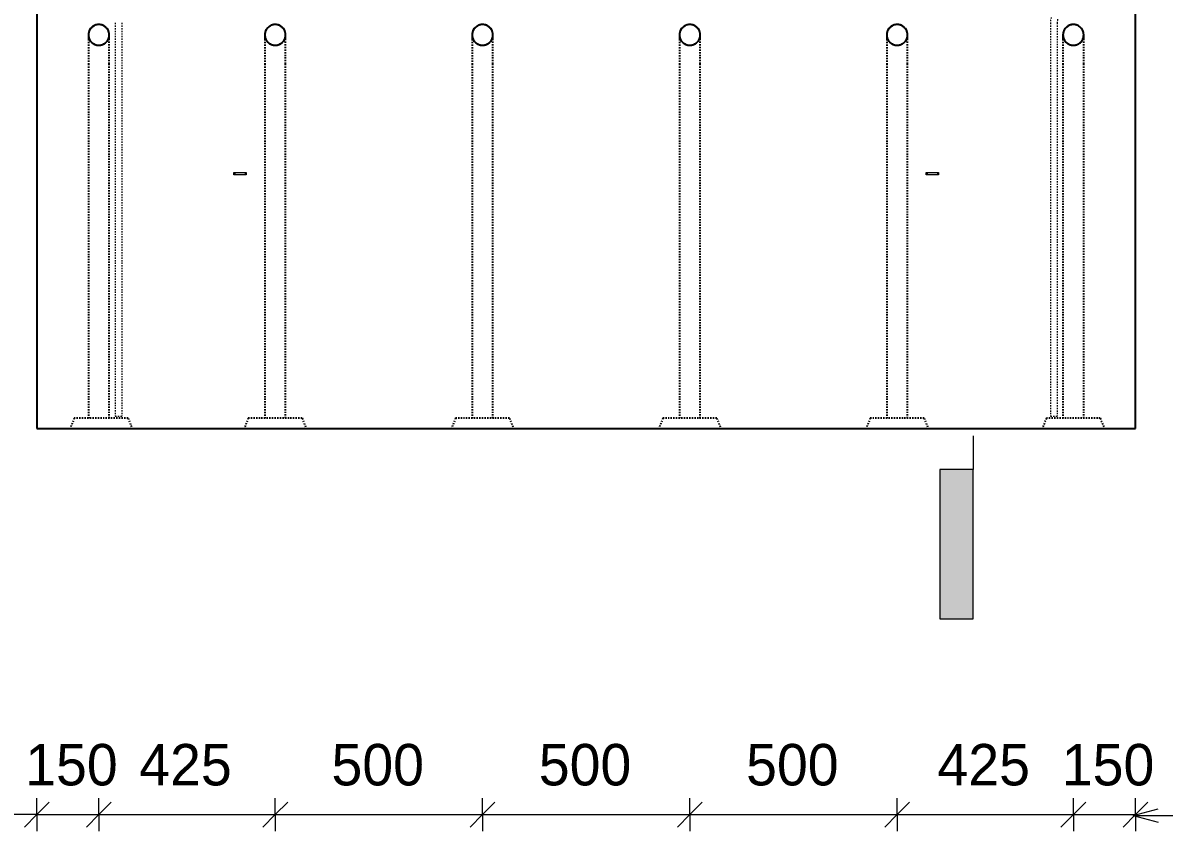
# Model space of a CAD drawing. Header units: millimetres. Extents: x 9075 to 20990, y 2235 to 9546.
# Drawn here: x 11917 to 14669, y 2248 to 4199 of the extents above; entities that cross this region are included whole.
import ezdxf

# ---------------------------------------------------------------- set-up
doc = ezdxf.new("R2010")
doc.units = ezdxf.units.MM
doc.linetypes.add('Dash', pattern=[6.36, 3.18, -3.18])
for name, color, linetype, lineweight in [('A-ANNO-DIMS', 211, 'Continuous', 9), ('A-ANNO-DIMS-40', 211, 'Continuous', 9), ('A-DETL-MBND', 5, 'Continuous', 18), ('A-GENM', 13, 'Continuous', 18), ('A-WALL', 113, 'Continuous', 25), ('A-WALL-HDLN', 110, 'Dash', 25), ('G-ANNO-SYMB', 111, 'Continuous', 9), ('G-ANNO-TEXT', 231, 'Continuous', 9), ('S-RBAR', 171, 'Continuous', 18)]:
    doc.layers.add(name, color=color, linetype=linetype, lineweight=lineweight)
doc.styles.add('Nirmala UI Semilight', font='NirmalaS.ttf', dxfattribs={"height": 100})
doc.dimstyles.new('Diagonal_-_2_5mm_NI_UI', dxfattribs={"dimscale": 304.8, "dimtxt": 104.736395, "dimasz": 0.19685, "dimexe": 0.131234, "dimexo": 0.0625, "dimgap": 0.131234, "dimtad": 1, "dimdec": 0, "dimzin": 0, "dimdsep": 46, "dimtxsty": 'Nirmala UI Semilight', "dimblk1": 'OBLIQUE', "dimblk2": 'OBLIQUE', "dimsah": 1, "dimcen": 0.09, "dimazin": 0, "dimtfac": 1, "dimtdec": 4, "dimtix": 1, "dimtmove": 0, "dimatfit": 3, "dimfxl": 0.131234, "dimfxlon": 1, "dimtvp": 1, "dimtolj": 1, "dimtzin": 0, "dimarcsym": 2})

# ---------------------------------------------------------------- blocks, each defined once
blk = doc.blocks.new('RR spread anchor face based - RR-SA-1_4-160-614768-Elevation Front')
at = {"layer": 'A-GENM'}
for p, q in [((12425.4, 5587.8), (12427.9, 5587.8)), ((12425.4, 5581.8), (12425.4, 5587.8)), ((12427.9, 5581.8), (12425.4, 5581.8)), ((12427.9, 5587.8), (12452.9, 5587.8)), ((12427.9, 5587.8), (12427.9, 5581.8)), ((12452.9, 5581.8), (12427.9, 5581.8)), ((12452.9, 5587.8), (12455.4, 5587.8)), ((12452.9, 5587.8), (12452.9, 5581.8)), ((12455.4, 5581.8), (12452.9, 5581.8)), ((12455.4, 5587.8), (12455.4, 5581.8))]:
    blk.add_line(p, q, dxfattribs=at)
blk = doc.blocks.new('Detail View - M_Section Tail - Filled Horizontal-14034-Elevation Front')
at = {"layer": 'G-ANNO-SYMB'}
blk.add_hatch(color=256, dxfattribs=at).paths.add_polyline_path([(11777.4, 6419.2), (11777.4, 6499.2), (11417.4, 6499.2), (11417.4, 6419.2)])
for p, q in [((11417.4, 6419.2), (11417.4, 6499.2)), ((11417.4, 6499.2), (11777.4, 6499.2)), ((11777.4, 6499.2), (11777.4, 6419.2)), ((11777.4, 6419.2), (11417.4, 6419.2))]:
    blk.add_line(p, q, dxfattribs=at)
blk = doc.blocks.new('DIMBLOCK19-Elevation Front')
at = {"layer": 'A-ANNO-DIMS-40'}
for p, q in [((11950.4, 2288.5), (11950.4, 2328.5)), ((11950.4, 2288.5), (11980.4, 2318.5)), ((12099.9, 2288.5), (12099.9, 2328.5)), ((12099.9, 2288.5), (12129.9, 2318.5)), ((11950.4, 2288.5), (11920.4, 2258.5)), ((11950.4, 2288.5), (12099.9, 2288.5)), ((11950.4, 2288.5), (11950.4, 2248.5)), ((12099.9, 2288.5), (12069.9, 2258.5)), ((12099.9, 2288.5), (12099.9, 2248.5))]:
    blk.add_line(p, q, dxfattribs=at)
at = {"layer": 'A-ANNO-DIMS-40', "color": 0, "insert": (11922.3, 2458.9), "char_height": 100, "width": 246.797, "attachment_point": 1, "line_spacing_factor": 1.142579, "style": 'Nirmala UI Semilight'}
blk.add_mtext('150', dxfattribs=at)
blk = doc.blocks.new('_Oblique')
at = {"color": 0, "linetype": 'ByBlock', "lineweight": -2}
blk.add_line((-0.5, -0.5), (0.5, 0.5), dxfattribs=at)
blk = doc.blocks.new('DIMBLOCK20-Elevation Front')
at = {"layer": 'A-ANNO-DIMS-40'}
for p, q in [((12099.9, 2288.5), (12099.9, 2328.5)), ((12099.9, 2288.5), (12129.9, 2318.5)), ((12525.4, 2288.5), (12525.4, 2328.5)), ((12525.4, 2288.5), (12555.4, 2318.5)), ((12099.9, 2288.5), (12069.9, 2258.5)), ((12099.9, 2288.5), (12525.4, 2288.5)), ((12099.9, 2288.5), (12099.9, 2248.5)), ((12525.4, 2288.5), (12495.4, 2258.5)), ((12525.4, 2288.5), (12525.4, 2248.5))]:
    blk.add_line(p, q, dxfattribs=at)
at = {"layer": 'A-ANNO-DIMS-40', "color": 0, "insert": (12197.4, 2458.9), "char_height": 100, "width": 276.504, "attachment_point": 1, "line_spacing_factor": 1.142579, "style": 'Nirmala UI Semilight'}
blk.add_mtext('425', dxfattribs=at)
blk = doc.blocks.new('DIMBLOCK21-Elevation Front')
at = {"layer": 'A-ANNO-DIMS-40'}
for p, q in [((12525.4, 2288.5), (12525.4, 2328.5)), ((12525.4, 2288.5), (12555.4, 2318.5)), ((13025.4, 2288.5), (13025.4, 2328.5)), ((13025.4, 2288.5), (13055.4, 2318.5)), ((12525.4, 2288.5), (12495.4, 2258.5)), ((12525.4, 2288.5), (13025.4, 2288.5)), ((12525.4, 2288.5), (12525.4, 2248.5)), ((13025.4, 2288.5), (12995.4, 2258.5)), ((13025.4, 2288.5), (13025.4, 2248.5))]:
    blk.add_line(p, q, dxfattribs=at)
at = {"layer": 'A-ANNO-DIMS-40', "color": 0, "insert": (12661.1, 2458.9), "char_height": 100, "width": 274.219, "attachment_point": 1, "line_spacing_factor": 1.142579, "style": 'Nirmala UI Semilight'}
blk.add_mtext('500', dxfattribs=at)
blk = doc.blocks.new('DIMBLOCK22-Elevation Front')
at = {"layer": 'A-ANNO-DIMS-40'}
for p, q in [((13025.4, 2288.5), (13025.4, 2328.5)), ((13025.4, 2288.5), (13055.4, 2318.5)), ((13525.4, 2288.5), (13525.4, 2328.5)), ((13525.4, 2288.5), (13555.4, 2318.5)), ((13025.4, 2288.5), (12995.4, 2258.5)), ((13025.4, 2288.5), (13525.4, 2288.5)), ((13025.4, 2288.5), (13025.4, 2248.5)), ((13525.4, 2288.5), (13495.4, 2258.5)), ((13525.4, 2288.5), (13525.4, 2248.5))]:
    blk.add_line(p, q, dxfattribs=at)
at = {"layer": 'A-ANNO-DIMS-40', "color": 0, "insert": (13161.1, 2458.9), "char_height": 100, "width": 274.219, "attachment_point": 1, "line_spacing_factor": 1.142579, "style": 'Nirmala UI Semilight'}
blk.add_mtext('500', dxfattribs=at)
blk = doc.blocks.new('DIMBLOCK23-Elevation Front')
at = {"layer": 'A-ANNO-DIMS-40'}
for p, q in [((13525.4, 2288.5), (13525.4, 2328.5)), ((13525.4, 2288.5), (13555.4, 2318.5)), ((14025.4, 2288.5), (14025.4, 2328.5)), ((14025.4, 2288.5), (14055.4, 2318.5)), ((13525.4, 2288.5), (13495.4, 2258.5)), ((13525.4, 2288.5), (14025.4, 2288.5)), ((13525.4, 2288.5), (13525.4, 2248.5)), ((14025.4, 2288.5), (13995.4, 2258.5)), ((14025.4, 2288.5), (14025.4, 2248.5))]:
    blk.add_line(p, q, dxfattribs=at)
at = {"layer": 'A-ANNO-DIMS-40', "color": 0, "insert": (13661.1, 2458.9), "char_height": 100, "width": 274.219, "attachment_point": 1, "line_spacing_factor": 1.142579, "style": 'Nirmala UI Semilight'}
blk.add_mtext('500', dxfattribs=at)
blk = doc.blocks.new('DIMBLOCK24-Elevation Front')
at = {"layer": 'A-ANNO-DIMS-40'}
for p, q in [((14025.4, 2288.5), (14025.4, 2328.5)), ((14025.4, 2288.5), (14055.4, 2318.5)), ((14450.4, 2288.5), (14450.4, 2328.5)), ((14450.4, 2288.5), (14480.4, 2318.5)), ((14025.4, 2288.5), (13995.4, 2258.5)), ((14025.4, 2288.5), (14450.4, 2288.5)), ((14025.4, 2288.5), (14025.4, 2248.5)), ((14450.4, 2288.5), (14420.4, 2258.5)), ((14450.4, 2288.5), (14450.4, 2248.5))]:
    blk.add_line(p, q, dxfattribs=at)
at = {"layer": 'A-ANNO-DIMS-40', "color": 0, "insert": (14122.7, 2458.9), "char_height": 100, "width": 276.504, "attachment_point": 1, "line_spacing_factor": 1.142579, "style": 'Nirmala UI Semilight'}
blk.add_mtext('425', dxfattribs=at)
blk = doc.blocks.new('DIMBLOCK25-Elevation Front')
at = {"layer": 'A-ANNO-DIMS-40'}
for p, q in [((14450.4, 2288.5), (14450.4, 2328.5)), ((14450.4, 2288.5), (14480.4, 2318.5)), ((14600.4, 2288.5), (14600.4, 2328.5)), ((14600.4, 2288.5), (14630.4, 2318.5)), ((14450.4, 2288.5), (14420.4, 2258.5)), ((14450.4, 2288.5), (14600.4, 2288.5)), ((14450.4, 2288.5), (14450.4, 2248.5)), ((14600.4, 2288.5), (14570.4, 2258.5)), ((14600.4, 2288.5), (14600.4, 2248.5))]:
    blk.add_line(p, q, dxfattribs=at)
at = {"layer": 'A-ANNO-DIMS-40', "color": 0, "insert": (14422.6, 2458.9), "char_height": 100, "width": 246.797, "attachment_point": 1, "line_spacing_factor": 1.142579, "style": 'Nirmala UI Semilight'}
blk.add_mtext('150', dxfattribs=at)

msp = doc.modelspace()

# ---------------------------------------------------------------- linework, layer by layer
at = {"layer": 'A-DETL-MBND'}
msp.add_line((11950.4, 2288.5), (10514.4, 2288.5), dxfattribs=at)
at = {"layer": 'A-WALL'}
for p, q in [((14600.4, 3219.8), (14600.4, 6199.7)), ((11950.4, 5479.8), (11950.4, 3219.8)), ((11950.4, 3219.8), (14600.4, 3219.8))]:
    msp.add_line(p, q, dxfattribs=at)
at = {"layer": 'A-WALL', "flags": 128}
for points in [[(12099.9, 4194.8), (12098.9, 4194.7), (12097.9, 4194.7), (12096.9, 4194.6), (12095.9, 4194.4), (12094.9, 4194.3), (12094, 4194), (12093, 4193.8), (12092, 4193.5), (12091.1, 4193.1), (12090.2, 4192.8), (12089.2, 4192.4), (12088.3, 4191.9), (12087.5, 4191.4), (12086.6, 4190.9), (12085.8, 4190.4), (12085, 4189.8), (12084.2, 4189.2), (12083.4, 4188.5), (12082.7, 4187.9), (12082, 4187.2), (12081.3, 4186.4), (12080.6, 4185.7), (12080, 4184.9), (12079.4, 4184.1), (12078.9, 4183.3), (12078.3, 4182.4), (12077.8, 4181.5), (12077.4, 4180.6), (12077, 4179.7), (12076.6, 4178.8), (12076.2, 4177.9), (12075.9, 4176.9), (12075.7, 4176), (12075.4, 4175), (12075.3, 4174), (12075.1, 4173), (12075, 4172), (12074.9, 4171), (12074.9, 4170), (12074.9, 4169.8)], [(12124.9, 4169.8), (12124.9, 4170.7), (12124.8, 4171.7), (12124.7, 4172.7), (12124.6, 4173.7), (12124.4, 4174.7), (12124.2, 4175.7), (12123.9, 4176.7), (12123.6, 4177.6), (12123.3, 4178.6), (12122.9, 4179.5), (12122.5, 4180.4), (12122.1, 4181.3), (12121.6, 4182.2), (12121.1, 4183), (12120.5, 4183.9), (12119.9, 4184.7), (12119.3, 4185.5), (12118.7, 4186.2), (12118, 4187), (12117.3, 4187.7), (12116.6, 4188.4), (12115.8, 4189), (12115, 4189.6), (12114.2, 4190.2), (12113.4, 4190.8), (12112.5, 4191.3), (12111.7, 4191.8), (12110.8, 4192.3), (12109.9, 4192.7), (12109, 4193.1), (12108, 4193.4), (12107.1, 4193.7), (12106.1, 4194), (12105.1, 4194.2), (12104.1, 4194.4), (12103.2, 4194.5), (12102.2, 4194.6), (12101.2, 4194.7), (12100.2, 4194.7), (12099.9, 4194.8)], [(12525.4, 4194.8), (12524.4, 4194.7), (12523.4, 4194.7), (12522.4, 4194.6), (12521.4, 4194.4), (12520.4, 4194.3), (12519.5, 4194), (12518.5, 4193.8), (12517.5, 4193.5), (12516.6, 4193.1), (12515.7, 4192.8), (12514.7, 4192.4), (12513.8, 4191.9), (12513, 4191.4), (12512.1, 4190.9), (12511.3, 4190.4), (12510.5, 4189.8), (12509.7, 4189.2), (12508.9, 4188.5), (12508.2, 4187.9), (12507.5, 4187.2), (12506.8, 4186.4), (12506.1, 4185.7), (12505.5, 4184.9), (12504.9, 4184.1), (12504.4, 4183.3), (12503.8, 4182.4), (12503.3, 4181.5), (12502.9, 4180.6), (12502.5, 4179.7), (12502.1, 4178.8), (12501.7, 4177.9), (12501.4, 4176.9), (12501.2, 4176), (12500.9, 4175), (12500.8, 4174), (12500.6, 4173), (12500.5, 4172), (12500.4, 4171), (12500.4, 4170), (12500.4, 4169.8)], [(12550.4, 4169.8), (12550.4, 4170.7), (12550.3, 4171.7), (12550.2, 4172.7), (12550.1, 4173.7), (12549.9, 4174.7), (12549.7, 4175.7), (12549.4, 4176.7), (12549.1, 4177.6), (12548.8, 4178.6), (12548.4, 4179.5), (12548, 4180.4), (12547.6, 4181.3), (12547.1, 4182.2), (12546.6, 4183), (12546, 4183.9), (12545.4, 4184.7), (12544.8, 4185.5), (12544.2, 4186.2), (12543.5, 4187), (12542.8, 4187.7), (12542.1, 4188.4), (12541.3, 4189), (12540.5, 4189.6), (12539.7, 4190.2), (12538.9, 4190.8), (12538, 4191.3), (12537.2, 4191.8), (12536.3, 4192.3), (12535.4, 4192.7), (12534.5, 4193.1), (12533.5, 4193.4), (12532.6, 4193.7), (12531.6, 4194), (12530.6, 4194.2), (12529.6, 4194.4), (12528.7, 4194.5), (12527.7, 4194.6), (12526.7, 4194.7), (12525.7, 4194.7), (12525.4, 4194.8)], [(13025.4, 4194.8), (13024.4, 4194.7), (13023.4, 4194.7), (13022.4, 4194.6), (13021.4, 4194.4), (13020.4, 4194.3), (13019.5, 4194), (13018.5, 4193.8), (13017.5, 4193.5), (13016.6, 4193.1), (13015.7, 4192.8), (13014.7, 4192.4), (13013.8, 4191.9), (13013, 4191.4), (13012.1, 4190.9), (13011.3, 4190.4), (13010.5, 4189.8), (13009.7, 4189.2), (13008.9, 4188.5), (13008.2, 4187.9), (13007.5, 4187.2), (13006.8, 4186.4), (13006.1, 4185.7), (13005.5, 4184.9), (13004.9, 4184.1), (13004.4, 4183.3), (13003.8, 4182.4), (13003.3, 4181.5), (13002.9, 4180.6), (13002.5, 4179.7), (13002.1, 4178.8), (13001.7, 4177.9), (13001.4, 4176.9), (13001.2, 4176), (13000.9, 4175), (13000.8, 4174), (13000.6, 4173), (13000.5, 4172), (13000.4, 4171), (13000.4, 4170), (13000.4, 4169.8)], [(13050.4, 4169.8), (13050.4, 4170.7), (13050.3, 4171.7), (13050.2, 4172.7), (13050.1, 4173.7), (13049.9, 4174.7), (13049.7, 4175.7), (13049.4, 4176.7), (13049.1, 4177.6), (13048.8, 4178.6), (13048.4, 4179.5), (13048, 4180.4), (13047.6, 4181.3), (13047.1, 4182.2), (13046.6, 4183), (13046, 4183.9), (13045.4, 4184.7), (13044.8, 4185.5), (13044.2, 4186.2), (13043.5, 4187), (13042.8, 4187.7), (13042.1, 4188.4), (13041.3, 4189), (13040.5, 4189.6), (13039.7, 4190.2), (13038.9, 4190.8), (13038, 4191.3), (13037.2, 4191.8), (13036.3, 4192.3), (13035.4, 4192.7), (13034.5, 4193.1), (13033.5, 4193.4), (13032.6, 4193.7), (13031.6, 4194), (13030.6, 4194.2), (13029.6, 4194.4), (13028.7, 4194.5), (13027.7, 4194.6), (13026.7, 4194.7), (13025.7, 4194.7), (13025.4, 4194.8)], [(13525.4, 4194.8), (13524.4, 4194.7), (13523.4, 4194.7), (13522.4, 4194.6), (13521.4, 4194.4), (13520.4, 4194.3), (13519.5, 4194), (13518.5, 4193.8), (13517.5, 4193.5), (13516.6, 4193.1), (13515.7, 4192.8), (13514.7, 4192.4), (13513.8, 4191.9), (13513, 4191.4), (13512.1, 4190.9), (13511.3, 4190.4), (13510.5, 4189.8), (13509.7, 4189.2), (13508.9, 4188.5), (13508.2, 4187.9), (13507.5, 4187.2), (13506.8, 4186.4), (13506.1, 4185.7), (13505.5, 4184.9), (13504.9, 4184.1), (13504.4, 4183.3), (13503.8, 4182.4), (13503.3, 4181.5), (13502.9, 4180.6), (13502.5, 4179.7), (13502.1, 4178.8), (13501.7, 4177.9), (13501.4, 4176.9), (13501.2, 4176), (13500.9, 4175), (13500.8, 4174), (13500.6, 4173), (13500.5, 4172), (13500.4, 4171), (13500.4, 4170), (13500.4, 4169.8)], [(13550.4, 4169.8), (13550.4, 4170.7), (13550.3, 4171.7), (13550.2, 4172.7), (13550.1, 4173.7), (13549.9, 4174.7), (13549.7, 4175.7), (13549.4, 4176.7), (13549.1, 4177.6), (13548.8, 4178.6), (13548.4, 4179.5), (13548, 4180.4), (13547.6, 4181.3), (13547.1, 4182.2), (13546.6, 4183), (13546, 4183.9), (13545.4, 4184.7), (13544.8, 4185.5), (13544.2, 4186.2), (13543.5, 4187), (13542.8, 4187.7), (13542.1, 4188.4), (13541.3, 4189), (13540.5, 4189.6), (13539.7, 4190.2), (13538.9, 4190.8), (13538, 4191.3), (13537.2, 4191.8), (13536.3, 4192.3), (13535.4, 4192.7), (13534.5, 4193.1), (13533.5, 4193.4), (13532.6, 4193.7), (13531.6, 4194), (13530.6, 4194.2), (13529.6, 4194.4), (13528.7, 4194.5), (13527.7, 4194.6), (13526.7, 4194.7), (13525.7, 4194.7), (13525.4, 4194.8)], [(14025.4, 4194.8), (14024.4, 4194.7), (14023.4, 4194.7), (14022.4, 4194.6), (14021.4, 4194.4), (14020.4, 4194.3), (14019.5, 4194), (14018.5, 4193.8), (14017.5, 4193.5), (14016.6, 4193.1), (14015.7, 4192.8), (14014.7, 4192.4), (14013.8, 4191.9), (14013, 4191.4), (14012.1, 4190.9), (14011.3, 4190.4), (14010.5, 4189.8), (14009.7, 4189.2), (14008.9, 4188.5), (14008.2, 4187.9), (14007.5, 4187.2), (14006.8, 4186.4), (14006.1, 4185.7), (14005.5, 4184.9), (14004.9, 4184.1), (14004.4, 4183.3), (14003.8, 4182.4), (14003.3, 4181.5), (14002.9, 4180.6), (14002.5, 4179.7), (14002.1, 4178.8), (14001.7, 4177.9), (14001.4, 4176.9), (14001.2, 4176), (14000.9, 4175), (14000.8, 4174), (14000.6, 4173), (14000.5, 4172), (14000.4, 4171), (14000.4, 4170), (14000.4, 4169.8)], [(14050.4, 4169.8), (14050.4, 4170.7), (14050.3, 4171.7), (14050.2, 4172.7), (14050.1, 4173.7), (14049.9, 4174.7), (14049.7, 4175.7), (14049.4, 4176.7), (14049.1, 4177.6), (14048.8, 4178.6), (14048.4, 4179.5), (14048, 4180.4), (14047.6, 4181.3), (14047.1, 4182.2), (14046.6, 4183), (14046, 4183.9), (14045.4, 4184.7), (14044.8, 4185.5), (14044.2, 4186.2), (14043.5, 4187), (14042.8, 4187.7), (14042.1, 4188.4), (14041.3, 4189), (14040.5, 4189.6), (14039.7, 4190.2), (14038.9, 4190.8), (14038, 4191.3), (14037.2, 4191.8), (14036.3, 4192.3), (14035.4, 4192.7), (14034.5, 4193.1), (14033.5, 4193.4), (14032.6, 4193.7), (14031.6, 4194), (14030.6, 4194.2), (14029.6, 4194.4), (14028.7, 4194.5), (14027.7, 4194.6), (14026.7, 4194.7), (14025.7, 4194.7), (14025.4, 4194.8)], [(14450.4, 4194.8), (14449.4, 4194.7), (14448.4, 4194.7), (14447.4, 4194.6), (14446.4, 4194.4), (14445.4, 4194.3), (14444.5, 4194), (14443.5, 4193.8), (14442.5, 4193.5), (14441.6, 4193.1), (14440.7, 4192.8), (14439.7, 4192.4), (14438.8, 4191.9), (14438, 4191.4), (14437.1, 4190.9), (14436.3, 4190.4), (14435.5, 4189.8), (14434.7, 4189.2), (14433.9, 4188.5), (14433.2, 4187.9), (14432.5, 4187.2), (14431.8, 4186.4), (14431.1, 4185.7), (14430.5, 4184.9), (14429.9, 4184.1), (14429.4, 4183.3), (14428.8, 4182.4), (14428.3, 4181.5), (14427.9, 4180.6), (14427.5, 4179.7), (14427.1, 4178.8), (14426.7, 4177.9), (14426.4, 4176.9), (14426.2, 4176), (14425.9, 4175), (14425.8, 4174), (14425.6, 4173), (14425.5, 4172), (14425.4, 4171), (14425.4, 4170), (14425.4, 4169.8)], [(14475.4, 4169.8), (14475.4, 4170.7), (14475.3, 4171.7), (14475.2, 4172.7), (14475.1, 4173.7), (14474.9, 4174.7), (14474.7, 4175.7), (14474.4, 4176.7), (14474.1, 4177.6), (14473.8, 4178.6), (14473.4, 4179.5), (14473, 4180.4), (14472.6, 4181.3), (14472.1, 4182.2), (14471.6, 4183), (14471, 4183.9), (14470.4, 4184.7), (14469.8, 4185.5), (14469.2, 4186.2), (14468.5, 4187), (14467.8, 4187.7), (14467.1, 4188.4), (14466.3, 4189), (14465.5, 4189.6), (14464.7, 4190.2), (14463.9, 4190.8), (14463, 4191.3), (14462.2, 4191.8), (14461.3, 4192.3), (14460.4, 4192.7), (14459.5, 4193.1), (14458.5, 4193.4), (14457.6, 4193.7), (14456.6, 4194), (14455.6, 4194.2), (14454.6, 4194.4), (14453.7, 4194.5), (14452.7, 4194.6), (14451.7, 4194.7), (14450.7, 4194.7), (14450.4, 4194.8)], [(12074.9, 4169.8), (12074.9, 4168.8), (12075, 4167.8), (12075.1, 4166.8), (12075.2, 4165.8), (12075.4, 4164.8), (12075.6, 4163.8), (12075.9, 4162.8), (12076.2, 4161.9), (12076.5, 4160.9), (12076.9, 4160), (12077.3, 4159.1), (12077.7, 4158.2), (12078.2, 4157.3), (12078.7, 4156.5), (12079.3, 4155.6), (12079.8, 4154.8), (12080.5, 4154), (12081.1, 4153.3), (12081.8, 4152.5), (12082.5, 4151.8), (12083.2, 4151.1), (12084, 4150.5), (12084.7, 4149.9), (12085.6, 4149.3), (12086.4, 4148.7), (12087.2, 4148.2), (12088.1, 4147.7), (12089, 4147.2), (12089.9, 4146.8), (12090.8, 4146.4), (12091.8, 4146.1), (12092.7, 4145.8), (12093.7, 4145.5), (12094.7, 4145.3), (12095.6, 4145.1), (12096.6, 4145), (12097.6, 4144.9), (12098.6, 4144.8), (12099.6, 4144.8), (12099.9, 4144.8)], [(12074.9, 4169.8), (12074.9, 4169.7), (12074.9, 4169.5), (12074.9, 4169.2), (12074.9, 4168.9), (12074.9, 4168.4), (12074.9, 4167.7), (12074.9, 4167), (12074.9, 4166.2), (12074.9, 4165.3), (12074.9, 4164.2), (12074.9, 4163.1), (12074.9, 4161.8), (12074.9, 4160.5), (12074.9, 4159.1)], [(12099.9, 4144.8), (12100.9, 4144.8), (12101.9, 4144.8), (12102.9, 4144.9), (12103.9, 4145.1), (12104.9, 4145.2), (12105.8, 4145.5), (12106.8, 4145.7), (12107.8, 4146), (12108.7, 4146.4), (12109.6, 4146.7), (12110.5, 4147.1), (12111.4, 4147.6), (12112.3, 4148.1), (12113.2, 4148.6), (12114, 4149.1), (12114.8, 4149.7), (12115.6, 4150.3), (12116.4, 4151), (12117.1, 4151.6), (12117.8, 4152.3), (12118.5, 4153.1), (12119.2, 4153.8), (12119.8, 4154.6), (12120.4, 4155.4), (12120.9, 4156.2), (12121.5, 4157.1), (12121.9, 4158), (12122.4, 4158.9), (12122.8, 4159.8), (12123.2, 4160.7), (12123.5, 4161.6), (12123.8, 4162.6), (12124.1, 4163.5), (12124.3, 4164.5), (12124.5, 4165.5), (12124.7, 4166.5), (12124.8, 4167.5), (12124.9, 4168.5), (12124.9, 4169.5), (12124.9, 4169.8)], [(12124.9, 4158.7), (12124.9, 4160.1), (12124.9, 4161.5), (12124.9, 4162.8), (12124.9, 4163.9), (12124.9, 4165), (12124.9, 4166), (12124.9, 4166.8), (12124.9, 4167.6), (12124.9, 4168.2), (12124.9, 4168.7), (12124.9, 4169.2), (12124.9, 4169.5), (12124.9, 4169.7), (12124.9, 4169.7), (12124.9, 4169.8)], [(12500.4, 4169.8), (12500.4, 4168.8), (12500.5, 4167.8), (12500.6, 4166.8), (12500.7, 4165.8), (12500.9, 4164.8), (12501.1, 4163.8), (12501.4, 4162.8), (12501.7, 4161.9), (12502, 4160.9), (12502.4, 4160), (12502.8, 4159.1), (12503.2, 4158.2), (12503.7, 4157.3), (12504.2, 4156.5), (12504.8, 4155.6), (12505.3, 4154.8), (12506, 4154), (12506.6, 4153.3), (12507.3, 4152.5), (12508, 4151.8), (12508.7, 4151.1), (12509.5, 4150.5), (12510.2, 4149.9), (12511.1, 4149.3), (12511.9, 4148.7), (12512.7, 4148.2), (12513.6, 4147.7), (12514.5, 4147.2), (12515.4, 4146.8), (12516.3, 4146.4), (12517.3, 4146.1), (12518.2, 4145.8), (12519.2, 4145.5), (12520.2, 4145.3), (12521.1, 4145.1), (12522.1, 4145), (12523.1, 4144.9), (12524.1, 4144.8), (12525.1, 4144.8), (12525.4, 4144.8)], [(12500.4, 4169.8), (12500.4, 4169.7), (12500.4, 4169.5), (12500.4, 4169.2), (12500.4, 4168.9), (12500.4, 4168.4), (12500.4, 4167.7), (12500.4, 4167), (12500.4, 4166.2), (12500.4, 4165.3), (12500.4, 4164.2), (12500.4, 4163.1), (12500.4, 4161.8), (12500.4, 4160.5), (12500.4, 4159.1)], [(12525.4, 4144.8), (12526.4, 4144.8), (12527.4, 4144.8), (12528.4, 4144.9), (12529.4, 4145.1), (12530.4, 4145.2), (12531.3, 4145.5), (12532.3, 4145.7), (12533.3, 4146), (12534.2, 4146.4), (12535.1, 4146.7), (12536, 4147.1), (12536.9, 4147.6), (12537.8, 4148.1), (12538.7, 4148.6), (12539.5, 4149.1), (12540.3, 4149.7), (12541.1, 4150.3), (12541.9, 4151), (12542.6, 4151.6), (12543.3, 4152.3), (12544, 4153.1), (12544.7, 4153.8), (12545.3, 4154.6), (12545.9, 4155.4), (12546.4, 4156.2), (12547, 4157.1), (12547.4, 4158), (12547.9, 4158.9), (12548.3, 4159.8), (12548.7, 4160.7), (12549, 4161.6), (12549.3, 4162.6), (12549.6, 4163.5), (12549.8, 4164.5), (12550, 4165.5), (12550.2, 4166.5), (12550.3, 4167.5), (12550.4, 4168.5), (12550.4, 4169.5), (12550.4, 4169.8)], [(12550.4, 4158.7), (12550.4, 4160.1), (12550.4, 4161.5), (12550.4, 4162.8), (12550.4, 4163.9), (12550.4, 4165), (12550.4, 4166), (12550.4, 4166.8), (12550.4, 4167.6), (12550.4, 4168.2), (12550.4, 4168.7), (12550.4, 4169.2), (12550.4, 4169.5), (12550.4, 4169.7), (12550.4, 4169.7), (12550.4, 4169.8)], [(13000.4, 4169.8), (13000.4, 4168.8), (13000.5, 4167.8), (13000.6, 4166.8), (13000.7, 4165.8), (13000.9, 4164.8), (13001.1, 4163.8), (13001.4, 4162.8), (13001.7, 4161.9), (13002, 4160.9), (13002.4, 4160), (13002.8, 4159.1), (13003.2, 4158.2), (13003.7, 4157.3), (13004.2, 4156.5), (13004.8, 4155.6), (13005.3, 4154.8), (13006, 4154), (13006.6, 4153.3), (13007.3, 4152.5), (13008, 4151.8), (13008.7, 4151.1), (13009.5, 4150.5), (13010.2, 4149.9), (13011.1, 4149.3), (13011.9, 4148.7), (13012.7, 4148.2), (13013.6, 4147.7), (13014.5, 4147.2), (13015.4, 4146.8), (13016.3, 4146.4), (13017.3, 4146.1), (13018.2, 4145.8), (13019.2, 4145.5), (13020.2, 4145.3), (13021.1, 4145.1), (13022.1, 4145), (13023.1, 4144.9), (13024.1, 4144.8), (13025.1, 4144.8), (13025.4, 4144.8)], [(13000.4, 4169.8), (13000.4, 4169.7), (13000.4, 4169.5), (13000.4, 4169.2), (13000.4, 4168.9), (13000.4, 4168.4), (13000.4, 4167.7), (13000.4, 4167), (13000.4, 4166.2), (13000.4, 4165.3), (13000.4, 4164.2), (13000.4, 4163.1), (13000.4, 4161.8), (13000.4, 4160.5), (13000.4, 4159.1)], [(13025.4, 4144.8), (13026.4, 4144.8), (13027.4, 4144.8), (13028.4, 4144.9), (13029.4, 4145.1), (13030.4, 4145.2), (13031.3, 4145.5), (13032.3, 4145.7), (13033.3, 4146), (13034.2, 4146.4), (13035.1, 4146.7), (13036, 4147.1), (13036.9, 4147.6), (13037.8, 4148.1), (13038.7, 4148.6), (13039.5, 4149.1), (13040.3, 4149.7), (13041.1, 4150.3), (13041.9, 4151), (13042.6, 4151.6), (13043.3, 4152.3), (13044, 4153.1), (13044.7, 4153.8), (13045.3, 4154.6), (13045.9, 4155.4), (13046.4, 4156.2), (13047, 4157.1), (13047.4, 4158), (13047.9, 4158.9), (13048.3, 4159.8), (13048.7, 4160.7), (13049, 4161.6), (13049.3, 4162.6), (13049.6, 4163.5), (13049.8, 4164.5), (13050, 4165.5), (13050.2, 4166.5), (13050.3, 4167.5), (13050.4, 4168.5), (13050.4, 4169.5), (13050.4, 4169.8)], [(13050.4, 4158.7), (13050.4, 4160.1), (13050.4, 4161.5), (13050.4, 4162.8), (13050.4, 4163.9), (13050.4, 4165), (13050.4, 4166), (13050.4, 4166.8), (13050.4, 4167.6), (13050.4, 4168.2), (13050.4, 4168.7), (13050.4, 4169.2), (13050.4, 4169.5), (13050.4, 4169.7), (13050.4, 4169.7), (13050.4, 4169.8)], [(13500.4, 4169.8), (13500.4, 4168.8), (13500.5, 4167.8), (13500.6, 4166.8), (13500.7, 4165.8), (13500.9, 4164.8), (13501.1, 4163.8), (13501.4, 4162.8), (13501.7, 4161.9), (13502, 4160.9), (13502.4, 4160), (13502.8, 4159.1), (13503.2, 4158.2), (13503.7, 4157.3), (13504.2, 4156.5), (13504.8, 4155.6), (13505.3, 4154.8), (13506, 4154), (13506.6, 4153.3), (13507.3, 4152.5), (13508, 4151.8), (13508.7, 4151.1), (13509.5, 4150.5), (13510.2, 4149.9), (13511.1, 4149.3), (13511.9, 4148.7), (13512.7, 4148.2), (13513.6, 4147.7), (13514.5, 4147.2), (13515.4, 4146.8), (13516.3, 4146.4), (13517.3, 4146.1), (13518.2, 4145.8), (13519.2, 4145.5), (13520.2, 4145.3), (13521.1, 4145.1), (13522.1, 4145), (13523.1, 4144.9), (13524.1, 4144.8), (13525.1, 4144.8), (13525.4, 4144.8)], [(13500.4, 4169.8), (13500.4, 4169.7), (13500.4, 4169.5), (13500.4, 4169.2), (13500.4, 4168.9), (13500.4, 4168.4), (13500.4, 4167.7), (13500.4, 4167), (13500.4, 4166.2), (13500.4, 4165.3), (13500.4, 4164.2), (13500.4, 4163.1), (13500.4, 4161.8), (13500.4, 4160.5), (13500.4, 4159.1)], [(13525.4, 4144.8), (13526.4, 4144.8), (13527.4, 4144.8), (13528.4, 4144.9), (13529.4, 4145.1), (13530.4, 4145.2), (13531.3, 4145.5), (13532.3, 4145.7), (13533.3, 4146), (13534.2, 4146.4), (13535.1, 4146.7), (13536, 4147.1), (13536.9, 4147.6), (13537.8, 4148.1), (13538.7, 4148.6), (13539.5, 4149.1), (13540.3, 4149.7), (13541.1, 4150.3), (13541.9, 4151), (13542.6, 4151.6), (13543.3, 4152.3), (13544, 4153.1), (13544.7, 4153.8), (13545.3, 4154.6), (13545.9, 4155.4), (13546.4, 4156.2), (13547, 4157.1), (13547.4, 4158), (13547.9, 4158.9), (13548.3, 4159.8), (13548.7, 4160.7), (13549, 4161.6), (13549.3, 4162.6), (13549.6, 4163.5), (13549.8, 4164.5), (13550, 4165.5), (13550.2, 4166.5), (13550.3, 4167.5), (13550.4, 4168.5), (13550.4, 4169.5), (13550.4, 4169.8)], [(13550.4, 4158.7), (13550.4, 4160.1), (13550.4, 4161.5), (13550.4, 4162.8), (13550.4, 4163.9), (13550.4, 4165), (13550.4, 4166), (13550.4, 4166.8), (13550.4, 4167.6), (13550.4, 4168.2), (13550.4, 4168.7), (13550.4, 4169.2), (13550.4, 4169.5), (13550.4, 4169.7), (13550.4, 4169.7), (13550.4, 4169.8)], [(14000.4, 4169.8), (14000.4, 4168.8), (14000.5, 4167.8), (14000.6, 4166.8), (14000.7, 4165.8), (14000.9, 4164.8), (14001.1, 4163.8), (14001.4, 4162.8), (14001.7, 4161.9), (14002, 4160.9), (14002.4, 4160), (14002.8, 4159.1), (14003.2, 4158.2), (14003.7, 4157.3), (14004.2, 4156.5), (14004.8, 4155.6), (14005.3, 4154.8), (14006, 4154), (14006.6, 4153.3), (14007.3, 4152.5), (14008, 4151.8), (14008.7, 4151.1), (14009.5, 4150.5), (14010.2, 4149.9), (14011.1, 4149.3), (14011.9, 4148.7), (14012.7, 4148.2), (14013.6, 4147.7), (14014.5, 4147.2), (14015.4, 4146.8), (14016.3, 4146.4), (14017.3, 4146.1), (14018.2, 4145.8), (14019.2, 4145.5), (14020.2, 4145.3), (14021.1, 4145.1), (14022.1, 4145), (14023.1, 4144.9), (14024.1, 4144.8), (14025.1, 4144.8), (14025.4, 4144.8)], [(14000.4, 4169.8), (14000.4, 4169.7), (14000.4, 4169.5), (14000.4, 4169.2), (14000.4, 4168.9), (14000.4, 4168.4), (14000.4, 4167.7), (14000.4, 4167), (14000.4, 4166.2), (14000.4, 4165.3), (14000.4, 4164.2), (14000.4, 4163.1), (14000.4, 4161.8), (14000.4, 4160.5), (14000.4, 4159.1)], [(14025.4, 4144.8), (14026.4, 4144.8), (14027.4, 4144.8), (14028.4, 4144.9), (14029.4, 4145.1), (14030.4, 4145.2), (14031.3, 4145.5), (14032.3, 4145.7), (14033.3, 4146), (14034.2, 4146.4), (14035.1, 4146.7), (14036, 4147.1), (14036.9, 4147.6), (14037.8, 4148.1), (14038.7, 4148.6), (14039.5, 4149.1), (14040.3, 4149.7), (14041.1, 4150.3), (14041.9, 4151), (14042.6, 4151.6), (14043.3, 4152.3), (14044, 4153.1), (14044.7, 4153.8), (14045.3, 4154.6), (14045.9, 4155.4), (14046.4, 4156.2), (14047, 4157.1), (14047.4, 4158), (14047.9, 4158.9), (14048.3, 4159.8), (14048.7, 4160.7), (14049, 4161.6), (14049.3, 4162.6), (14049.6, 4163.5), (14049.8, 4164.5), (14050, 4165.5), (14050.2, 4166.5), (14050.3, 4167.5), (14050.4, 4168.5), (14050.4, 4169.5), (14050.4, 4169.8)], [(14050.4, 4158.7), (14050.4, 4160.1), (14050.4, 4161.5), (14050.4, 4162.8), (14050.4, 4163.9), (14050.4, 4165), (14050.4, 4166), (14050.4, 4166.8), (14050.4, 4167.6), (14050.4, 4168.2), (14050.4, 4168.7), (14050.4, 4169.2), (14050.4, 4169.5), (14050.4, 4169.7), (14050.4, 4169.7), (14050.4, 4169.8)], [(14425.4, 4169.8), (14425.4, 4168.8), (14425.5, 4167.8), (14425.6, 4166.8), (14425.7, 4165.8), (14425.9, 4164.8), (14426.1, 4163.8), (14426.4, 4162.8), (14426.7, 4161.9), (14427, 4160.9), (14427.4, 4160), (14427.8, 4159.1), (14428.2, 4158.2), (14428.7, 4157.3), (14429.2, 4156.5), (14429.8, 4155.6), (14430.3, 4154.8), (14431, 4154), (14431.6, 4153.3), (14432.3, 4152.5), (14433, 4151.8), (14433.7, 4151.1), (14434.5, 4150.5), (14435.2, 4149.9), (14436.1, 4149.3), (14436.9, 4148.7), (14437.7, 4148.2), (14438.6, 4147.7), (14439.5, 4147.2), (14440.4, 4146.8), (14441.3, 4146.4), (14442.3, 4146.1), (14443.2, 4145.8), (14444.2, 4145.5), (14445.2, 4145.3), (14446.1, 4145.1), (14447.1, 4145), (14448.1, 4144.9), (14449.1, 4144.8), (14450.1, 4144.8), (14450.4, 4144.8)], [(14425.4, 4169.8), (14425.4, 4169.7), (14425.4, 4169.5), (14425.4, 4169.2), (14425.4, 4168.9), (14425.4, 4168.4), (14425.4, 4167.7), (14425.4, 4167), (14425.4, 4166.2), (14425.4, 4165.3), (14425.4, 4164.2), (14425.4, 4163.1), (14425.4, 4161.8), (14425.4, 4160.5), (14425.4, 4159.1)], [(14450.4, 4144.8), (14451.4, 4144.8), (14452.4, 4144.8), (14453.4, 4144.9), (14454.4, 4145.1), (14455.4, 4145.2), (14456.3, 4145.5), (14457.3, 4145.7), (14458.3, 4146), (14459.2, 4146.4), (14460.1, 4146.7), (14461, 4147.1), (14461.9, 4147.6), (14462.8, 4148.1), (14463.7, 4148.6), (14464.5, 4149.1), (14465.3, 4149.7), (14466.1, 4150.3), (14466.9, 4151), (14467.6, 4151.6), (14468.3, 4152.3), (14469, 4153.1), (14469.7, 4153.8), (14470.3, 4154.6), (14470.9, 4155.4), (14471.4, 4156.2), (14472, 4157.1), (14472.4, 4158), (14472.9, 4158.9), (14473.3, 4159.8), (14473.7, 4160.7), (14474, 4161.6), (14474.3, 4162.6), (14474.6, 4163.5), (14474.8, 4164.5), (14475, 4165.5), (14475.2, 4166.5), (14475.3, 4167.5), (14475.4, 4168.5), (14475.4, 4169.5), (14475.4, 4169.8)], [(14475.4, 4158.7), (14475.4, 4160.1), (14475.4, 4161.5), (14475.4, 4162.8), (14475.4, 4163.9), (14475.4, 4165), (14475.4, 4166), (14475.4, 4166.8), (14475.4, 4167.6), (14475.4, 4168.2), (14475.4, 4168.7), (14475.4, 4169.2), (14475.4, 4169.5), (14475.4, 4169.7), (14475.4, 4169.7), (14475.4, 4169.8)]]:
    msp.add_lwpolyline(points, dxfattribs=at)
at = {"layer": 'A-WALL'}
for centre, start, end in [((12099.9, 4169.8), 135.7071, 149.5949), ((12099.9, 4169.8), 120.9335, 134.2324), ((12099.9, 4169.8), 105.9317, 119.0638), ((12099.9, 4169.8), 91.0302, 104.0425), ((12099.9, 4169.8), 75.9649, 89.017), ((12099.9, 4169.8), 60.9427, 74.0062), ((12099.9, 4169.8), 45.6993, 59.1058), ((12099.9, 4169.8), 30.5165, 44.2409), ((12525.4, 4169.8), 135.7071, 149.5949), ((12525.4, 4169.8), 120.9335, 134.2324), ((12525.4, 4169.8), 105.9317, 119.0638), ((12525.4, 4169.8), 91.0302, 104.0425), ((12525.4, 4169.8), 75.9649, 89.017), ((12525.4, 4169.8), 60.9427, 74.0062), ((12525.4, 4169.8), 45.6993, 59.1058), ((12525.4, 4169.8), 30.5165, 44.2409), ((13025.4, 4169.8), 135.7071, 149.5949), ((13025.4, 4169.8), 120.9335, 134.2324), ((13025.4, 4169.8), 105.9317, 119.0638), ((13025.4, 4169.8), 91.0302, 104.0425), ((13025.4, 4169.8), 75.9649, 89.017), ((13025.4, 4169.8), 60.9427, 74.0062), ((13025.4, 4169.8), 45.6993, 59.1058), ((13025.4, 4169.8), 30.5165, 44.2409), ((13525.4, 4169.8), 135.7071, 149.5949), ((13525.4, 4169.8), 120.9335, 134.2324), ((13525.4, 4169.8), 105.9317, 119.0638), ((13525.4, 4169.8), 91.0302, 104.0425), ((13525.4, 4169.8), 75.9649, 89.017), ((13525.4, 4169.8), 60.9427, 74.0062), ((13525.4, 4169.8), 45.6993, 59.1058), ((13525.4, 4169.8), 30.5165, 44.2409), ((14025.4, 4169.8), 135.7071, 149.5949), ((14025.4, 4169.8), 120.9335, 134.2324), ((14025.4, 4169.8), 105.9317, 119.0638), ((14025.4, 4169.8), 91.0302, 104.0425), ((14025.4, 4169.8), 75.9649, 89.017), ((14025.4, 4169.8), 60.9427, 74.0062), ((14025.4, 4169.8), 45.6993, 59.1058), ((14025.4, 4169.8), 30.5165, 44.2409), ((14450.4, 4169.8), 135.7071, 149.5949), ((14450.4, 4169.8), 120.9335, 134.2324), ((14450.4, 4169.8), 105.9317, 119.0638), ((14450.4, 4169.8), 91.0302, 104.0425), ((14450.4, 4169.8), 75.9649, 89.017), ((14450.4, 4169.8), 60.9427, 74.0062), ((14450.4, 4169.8), 45.6993, 59.1058), ((14450.4, 4169.8), 30.5165, 44.2409), ((12099.9, 4169.8), 165.2087, 179.0167), ((12099.9, 4169.8), 179.4654, 194.7785), ((12099.9, 4169.8), 150.4924, 164.7607), ((12099.9, 4169.8), 195.2155, 209.7558), ((12099.9, 4169.8), 210.4501, 224.3246), ((12099.9, 4169.8), 315.6301, 329.6433), ((12099.9, 4169.8), 15.2277, 29.5776), ((12099.9, 4169.8), 330.4336, 344.7752), ((12099.9, 4169.8), 359.4654, 14.766), ((12099.9, 4169.8), 345.196, 359.0167), ((12525.4, 4169.8), 165.2087, 179.0167), ((12525.4, 4169.8), 179.4654, 194.7785), ((12525.4, 4169.8), 150.4924, 164.7607), ((12525.4, 4169.8), 195.2155, 209.7558), ((12525.4, 4169.8), 210.4501, 224.3246), ((12525.4, 4169.8), 315.6301, 329.6433), ((12525.4, 4169.8), 15.2277, 29.5776), ((12525.4, 4169.8), 330.4336, 344.7752), ((12525.4, 4169.8), 359.4654, 14.766), ((12525.4, 4169.8), 345.196, 359.0167), ((13025.4, 4169.8), 165.2087, 179.0167), ((13025.4, 4169.8), 179.4654, 194.7785), ((13025.4, 4169.8), 150.4924, 164.7607), ((13025.4, 4169.8), 195.2155, 209.7558), ((13025.4, 4169.8), 210.4501, 224.3246), ((13025.4, 4169.8), 315.6301, 329.6433), ((13025.4, 4169.8), 15.2277, 29.5776), ((13025.4, 4169.8), 330.4336, 344.7752), ((13025.4, 4169.8), 359.4654, 14.766), ((13025.4, 4169.8), 345.196, 359.0167), ((13525.4, 4169.8), 165.2087, 179.0167), ((13525.4, 4169.8), 179.4654, 194.7785), ((13525.4, 4169.8), 150.4924, 164.7607), ((13525.4, 4169.8), 195.2155, 209.7558), ((13525.4, 4169.8), 210.4501, 224.3246), ((13525.4, 4169.8), 315.6301, 329.6433), ((13525.4, 4169.8), 15.2277, 29.5776), ((13525.4, 4169.8), 330.4336, 344.7752), ((13525.4, 4169.8), 359.4654, 14.766), ((13525.4, 4169.8), 345.196, 359.0167), ((14025.4, 4169.8), 165.2087, 179.0167), ((14025.4, 4169.8), 179.4654, 194.7785), ((14025.4, 4169.8), 150.4924, 164.7607), ((14025.4, 4169.8), 195.2155, 209.7558), ((14025.4, 4169.8), 210.4501, 224.3246), ((14025.4, 4169.8), 315.6301, 329.6433), ((14025.4, 4169.8), 15.2277, 29.5776), ((14025.4, 4169.8), 330.4336, 344.7752), ((14025.4, 4169.8), 359.4654, 14.766), ((14025.4, 4169.8), 345.196, 359.0167), ((14450.4, 4169.8), 165.2087, 179.0167), ((14450.4, 4169.8), 179.4654, 194.7785), ((14450.4, 4169.8), 150.4924, 164.7607), ((14450.4, 4169.8), 195.2155, 209.7558), ((14450.4, 4169.8), 210.4501, 224.3246), ((14450.4, 4169.8), 315.6301, 329.6433), ((14450.4, 4169.8), 15.2277, 29.5776), ((14450.4, 4169.8), 330.4336, 344.7752), ((14450.4, 4169.8), 359.4654, 14.766), ((14450.4, 4169.8), 345.196, 359.0167), ((12099.9, 4169.8), 225.6222, 239.1805), ((12099.9, 4169.8), 240.8837, 254.0252), ((12099.9, 4169.8), 255.9478, 269.0173), ((12099.9, 4169.8), 271.03, 284.0591), ((12099.9, 4169.8), 285.9156, 299.1266), ((12099.9, 4169.8), 300.8676, 314.316), ((12525.4, 4169.8), 225.6222, 239.1805), ((12525.4, 4169.8), 240.8837, 254.0252), ((12525.4, 4169.8), 255.9478, 269.0173), ((12525.4, 4169.8), 271.03, 284.0591), ((12525.4, 4169.8), 285.9156, 299.1266), ((12525.4, 4169.8), 300.8676, 314.316), ((13025.4, 4169.8), 225.6222, 239.1805), ((13025.4, 4169.8), 240.8837, 254.0252), ((13025.4, 4169.8), 255.9478, 269.0173), ((13025.4, 4169.8), 271.03, 284.0591), ((13025.4, 4169.8), 285.9156, 299.1266), ((13025.4, 4169.8), 300.8676, 314.316), ((13525.4, 4169.8), 225.6222, 239.1805), ((13525.4, 4169.8), 240.8837, 254.0252), ((13525.4, 4169.8), 255.9478, 269.0173), ((13525.4, 4169.8), 271.03, 284.0591), ((13525.4, 4169.8), 285.9156, 299.1266), ((13525.4, 4169.8), 300.8676, 314.316), ((14025.4, 4169.8), 225.6222, 239.1805), ((14025.4, 4169.8), 240.8837, 254.0252), ((14025.4, 4169.8), 255.9478, 269.0173), ((14025.4, 4169.8), 271.03, 284.0591), ((14025.4, 4169.8), 285.9156, 299.1266), ((14025.4, 4169.8), 300.8676, 314.316), ((14450.4, 4169.8), 225.6222, 239.1805), ((14450.4, 4169.8), 240.8837, 254.0252), ((14450.4, 4169.8), 255.9478, 269.0173), ((14450.4, 4169.8), 271.03, 284.0591), ((14450.4, 4169.8), 285.9156, 299.1266), ((14450.4, 4169.8), 300.8676, 314.316)]:
    msp.add_arc(centre, 25, start, end, dxfattribs=at)
at = {"layer": 'A-WALL-HDLN'}
for p, q in [((12074.9, 4099.8), (12074.9, 3244.8)), ((12124.9, 3244.8), (12124.9, 4099.8)), ((12500.4, 4099.8), (12500.4, 3244.8)), ((12550.4, 3244.8), (12550.4, 4099.8)), ((13000.4, 4099.8), (13000.4, 3244.8)), ((13050.4, 3244.8), (13050.4, 4099.8)), ((13500.4, 4099.8), (13500.4, 3244.8)), ((13550.4, 3244.8), (13550.4, 4099.8)), ((14000.4, 4099.8), (14000.4, 3244.8)), ((14050.4, 3244.8), (14050.4, 4099.8)), ((14425.4, 4099.8), (14425.4, 3244.8)), ((14475.4, 3244.8), (14475.4, 4099.8)), ((12040.4, 3244.8), (12030.4, 3219.8)), ((12170.4, 3244.8), (12040.4, 3244.8)), ((12170.4, 3244.8), (12180.4, 3219.8)), ((12460.4, 3244.8), (12450.4, 3219.8)), ((12590.4, 3244.8), (12460.4, 3244.8)), ((12590.4, 3244.8), (12600.4, 3219.8)), ((12960.4, 3244.8), (12950.4, 3219.8)), ((13090.4, 3244.8), (12960.4, 3244.8)), ((13090.4, 3244.8), (13100.4, 3219.8)), ((13460.4, 3244.8), (13450.4, 3219.8)), ((13590.4, 3244.8), (13460.4, 3244.8)), ((13590.4, 3244.8), (13600.4, 3219.8)), ((13960.4, 3244.8), (13950.4, 3219.8)), ((14090.4, 3244.8), (13960.4, 3244.8)), ((14090.4, 3244.8), (14100.4, 3219.8)), ((14385.4, 3244.8), (14375.4, 3219.8)), ((14515.4, 3244.8), (14385.4, 3244.8)), ((14515.4, 3244.8), (14525.4, 3219.8))]:
    msp.add_line(p, q, dxfattribs=at)
at = {"layer": 'A-WALL-HDLN', "flags": 128}
for points in [[(12074.9, 4159.1), (12074.9, 4157.5), (12074.9, 4155.9), (12074.9, 4154.2), (12074.9, 4152.4), (12074.9, 4150.5), (12074.9, 4148.5), (12074.9, 4146.5), (12074.9, 4144.4), (12074.9, 4142.2), (12074.9, 4139.9), (12074.9, 4137.6), (12074.9, 4135.2), (12074.9, 4132.7), (12074.9, 4130.2), (12074.9, 4127.7), (12074.9, 4125.1), (12074.9, 4122.5), (12074.9, 4119.8), (12074.9, 4117.1), (12074.9, 4114.4), (12074.9, 4111.6), (12074.9, 4108.9), (12074.9, 4106.1), (12074.9, 4103.3), (12074.9, 4100.5), (12074.9, 4099.8)], [(12124.9, 4099.8), (12124.9, 4102.5), (12124.9, 4105.3), (12124.9, 4108.1), (12124.9, 4110.9), (12124.9, 4113.7), (12124.9, 4116.4), (12124.9, 4119.1), (12124.9, 4121.8), (12124.9, 4124.4), (12124.9, 4127), (12124.9, 4129.6), (12124.9, 4132.1), (12124.9, 4134.5), (12124.9, 4136.9), (12124.9, 4139.3), (12124.9, 4141.6), (12124.9, 4143.8), (12124.9, 4145.9), (12124.9, 4148), (12124.9, 4150), (12124.9, 4151.9), (12124.9, 4153.7), (12124.9, 4155.4), (12124.9, 4157.1), (12124.9, 4158.7)], [(12500.4, 4159.1), (12500.4, 4157.5), (12500.4, 4155.9), (12500.4, 4154.2), (12500.4, 4152.4), (12500.4, 4150.5), (12500.4, 4148.5), (12500.4, 4146.5), (12500.4, 4144.4), (12500.4, 4142.2), (12500.4, 4139.9), (12500.4, 4137.6), (12500.4, 4135.2), (12500.4, 4132.7), (12500.4, 4130.2), (12500.4, 4127.7), (12500.4, 4125.1), (12500.4, 4122.5), (12500.4, 4119.8), (12500.4, 4117.1), (12500.4, 4114.4), (12500.4, 4111.6), (12500.4, 4108.9), (12500.4, 4106.1), (12500.4, 4103.3), (12500.4, 4100.5), (12500.4, 4099.8)], [(12550.4, 4099.8), (12550.4, 4102.5), (12550.4, 4105.3), (12550.4, 4108.1), (12550.4, 4110.9), (12550.4, 4113.7), (12550.4, 4116.4), (12550.4, 4119.1), (12550.4, 4121.8), (12550.4, 4124.4), (12550.4, 4127), (12550.4, 4129.6), (12550.4, 4132.1), (12550.4, 4134.5), (12550.4, 4136.9), (12550.4, 4139.3), (12550.4, 4141.6), (12550.4, 4143.8), (12550.4, 4145.9), (12550.4, 4148), (12550.4, 4150), (12550.4, 4151.9), (12550.4, 4153.7), (12550.4, 4155.4), (12550.4, 4157.1), (12550.4, 4158.7)], [(13000.4, 4159.1), (13000.4, 4157.5), (13000.4, 4155.9), (13000.4, 4154.2), (13000.4, 4152.4), (13000.4, 4150.5), (13000.4, 4148.5), (13000.4, 4146.5), (13000.4, 4144.4), (13000.4, 4142.2), (13000.4, 4139.9), (13000.4, 4137.6), (13000.4, 4135.2), (13000.4, 4132.7), (13000.4, 4130.2), (13000.4, 4127.7), (13000.4, 4125.1), (13000.4, 4122.5), (13000.4, 4119.8), (13000.4, 4117.1), (13000.4, 4114.4), (13000.4, 4111.6), (13000.4, 4108.9), (13000.4, 4106.1), (13000.4, 4103.3), (13000.4, 4100.5), (13000.4, 4099.8)], [(13050.4, 4099.8), (13050.4, 4102.5), (13050.4, 4105.3), (13050.4, 4108.1), (13050.4, 4110.9), (13050.4, 4113.7), (13050.4, 4116.4), (13050.4, 4119.1), (13050.4, 4121.8), (13050.4, 4124.4), (13050.4, 4127), (13050.4, 4129.6), (13050.4, 4132.1), (13050.4, 4134.5), (13050.4, 4136.9), (13050.4, 4139.3), (13050.4, 4141.6), (13050.4, 4143.8), (13050.4, 4145.9), (13050.4, 4148), (13050.4, 4150), (13050.4, 4151.9), (13050.4, 4153.7), (13050.4, 4155.4), (13050.4, 4157.1), (13050.4, 4158.7)], [(13500.4, 4159.1), (13500.4, 4157.5), (13500.4, 4155.9), (13500.4, 4154.2), (13500.4, 4152.4), (13500.4, 4150.5), (13500.4, 4148.5), (13500.4, 4146.5), (13500.4, 4144.4), (13500.4, 4142.2), (13500.4, 4139.9), (13500.4, 4137.6), (13500.4, 4135.2), (13500.4, 4132.7), (13500.4, 4130.2), (13500.4, 4127.7), (13500.4, 4125.1), (13500.4, 4122.5), (13500.4, 4119.8), (13500.4, 4117.1), (13500.4, 4114.4), (13500.4, 4111.6), (13500.4, 4108.9), (13500.4, 4106.1), (13500.4, 4103.3), (13500.4, 4100.5), (13500.4, 4099.8)], [(13550.4, 4099.8), (13550.4, 4102.5), (13550.4, 4105.3), (13550.4, 4108.1), (13550.4, 4110.9), (13550.4, 4113.7), (13550.4, 4116.4), (13550.4, 4119.1), (13550.4, 4121.8), (13550.4, 4124.4), (13550.4, 4127), (13550.4, 4129.6), (13550.4, 4132.1), (13550.4, 4134.5), (13550.4, 4136.9), (13550.4, 4139.3), (13550.4, 4141.6), (13550.4, 4143.8), (13550.4, 4145.9), (13550.4, 4148), (13550.4, 4150), (13550.4, 4151.9), (13550.4, 4153.7), (13550.4, 4155.4), (13550.4, 4157.1), (13550.4, 4158.7)], [(14000.4, 4159.1), (14000.4, 4157.5), (14000.4, 4155.9), (14000.4, 4154.2), (14000.4, 4152.4), (14000.4, 4150.5), (14000.4, 4148.5), (14000.4, 4146.5), (14000.4, 4144.4), (14000.4, 4142.2), (14000.4, 4139.9), (14000.4, 4137.6), (14000.4, 4135.2), (14000.4, 4132.7), (14000.4, 4130.2), (14000.4, 4127.7), (14000.4, 4125.1), (14000.4, 4122.5), (14000.4, 4119.8), (14000.4, 4117.1), (14000.4, 4114.4), (14000.4, 4111.6), (14000.4, 4108.9), (14000.4, 4106.1), (14000.4, 4103.3), (14000.4, 4100.5), (14000.4, 4099.8)], [(14050.4, 4099.8), (14050.4, 4102.5), (14050.4, 4105.3), (14050.4, 4108.1), (14050.4, 4110.9), (14050.4, 4113.7), (14050.4, 4116.4), (14050.4, 4119.1), (14050.4, 4121.8), (14050.4, 4124.4), (14050.4, 4127), (14050.4, 4129.6), (14050.4, 4132.1), (14050.4, 4134.5), (14050.4, 4136.9), (14050.4, 4139.3), (14050.4, 4141.6), (14050.4, 4143.8), (14050.4, 4145.9), (14050.4, 4148), (14050.4, 4150), (14050.4, 4151.9), (14050.4, 4153.7), (14050.4, 4155.4), (14050.4, 4157.1), (14050.4, 4158.7)], [(14425.4, 4159.1), (14425.4, 4157.5), (14425.4, 4155.9), (14425.4, 4154.2), (14425.4, 4152.4), (14425.4, 4150.5), (14425.4, 4148.5), (14425.4, 4146.5), (14425.4, 4144.4), (14425.4, 4142.2), (14425.4, 4139.9), (14425.4, 4137.6), (14425.4, 4135.2), (14425.4, 4132.7), (14425.4, 4130.2), (14425.4, 4127.7), (14425.4, 4125.1), (14425.4, 4122.5), (14425.4, 4119.8), (14425.4, 4117.1), (14425.4, 4114.4), (14425.4, 4111.6), (14425.4, 4108.9), (14425.4, 4106.1), (14425.4, 4103.3), (14425.4, 4100.5), (14425.4, 4099.8)], [(14475.4, 4099.8), (14475.4, 4102.5), (14475.4, 4105.3), (14475.4, 4108.1), (14475.4, 4110.9), (14475.4, 4113.7), (14475.4, 4116.4), (14475.4, 4119.1), (14475.4, 4121.8), (14475.4, 4124.4), (14475.4, 4127), (14475.4, 4129.6), (14475.4, 4132.1), (14475.4, 4134.5), (14475.4, 4136.9), (14475.4, 4139.3), (14475.4, 4141.6), (14475.4, 4143.8), (14475.4, 4145.9), (14475.4, 4148), (14475.4, 4150), (14475.4, 4151.9), (14475.4, 4153.7), (14475.4, 4155.4), (14475.4, 4157.1), (14475.4, 4158.7)]]:
    msp.add_lwpolyline(points, dxfattribs=at)
at = {"layer": 'G-ANNO-SYMB'}
msp.add_line((14208.7, 3202), (14208.7, 3121.1), dxfattribs=at)
at = {"layer": 'G-ANNO-TEXT', "color": 7}
for q in [(14654.7, 2302.2), (14654.7, 2270.1), (15133.6, 2286.2)]:
    msp.add_line((14594.7, 2286.2), q, dxfattribs=at)
at = {"layer": 'S-RBAR', "linetype": 'Dash'}
for p, q in [((12139.6, 4199), (12139.6, 3249.8)), ((12155.6, 4199), (12155.6, 3249.8)), ((14395.2, 4198.8), (14395.2, 3249.8)), ((14411.2, 4198.8), (14411.2, 3249.8)), ((12139.6, 3249.8), (12155.6, 3249.8)), ((14395.2, 3249.8), (14411.2, 3249.8))]:
    msp.add_line(p, q, dxfattribs=at)
for radius in [48, 32]:
    msp.add_arc((14443.2, 4198.8), radius, 163.9278, 180, dxfattribs=at)

# ---------------------------------------------------------------- block references
at = {"layer": 'A-GENM'}
for p in [(0, -1750), (1670, -1750)]:
    msp.add_blockref('RR spread anchor face based - RR-SA-1_4-160-614768-Elevation Front', p, dxfattribs=at)
at = {"layer": 'G-ANNO-SYMB', "extrusion": (0, 0, -1), "rotation": 90.00000000000077}
msp.add_blockref('Detail View - M_Section Tail - Filled Horizontal-14034-Elevation Front', (-7709.5, -8656.3), dxfattribs=at)

# ---------------------------------------------------------------- dimensions: what is measured, and where the dimension line sits
at = {"layer": 'A-ANNO-DIMS'}
for base, p1, p2, override, picture, middle in [((12099.8939474, 2288.465907), (11950.3939474, 2328.465907), (12099.8939474, 2328.465907), {"dimpost": '<>', "dimfxl": 149.5}, 'DIMBLOCK19-Elevation Front', (12025.1439474, 2380.4184873)), ((12525.3939471, 2288.465907), (12099.8939474, 2328.465907), (12525.3939471, 2328.465907), {"dimpost": '<>', "dimfxl": 425.5}, 'DIMBLOCK20-Elevation Front', (12312.6439472, 2380.1395472)), ((13025.4, 2288.5), (12525.4, 2328.5), (13025.4, 2328.5), {"dimpost": '<>', "dimfxl": 500}, 'DIMBLOCK21-Elevation Front', (12775.4, 2380.1)), ((13525.4, 2288.5), (13025.4, 2328.5), (13525.4, 2328.5), {"dimpost": '<>', "dimfxl": 500}, 'DIMBLOCK22-Elevation Front', (13275.4, 2380.1)), ((14025.4, 2288.5), (13525.4, 2328.5), (14025.4, 2328.5), {"dimpost": '<>', "dimfxl": 500}, 'DIMBLOCK23-Elevation Front', (13775.4, 2380.1)), ((14450.4, 2288.5), (14025.4, 2328.5), (14450.4, 2328.5), {"dimpost": '<>', "dimfxl": 425}, 'DIMBLOCK24-Elevation Front', (14237.9, 2380.1)), ((14600.4, 2288.5), (14450.4, 2328.5), (14600.4, 2328.5), {"dimpost": '<>', "dimfxl": 150}, 'DIMBLOCK25-Elevation Front', (14525.4, 2380.4))]:
    dim = msp.add_linear_dim(base=base, p1=p1, p2=p2, dimstyle='Diagonal_-_2_5mm_NI_UI', override=override, dxfattribs=at)
    dim.commit()
    dim.dimension.update_dxf_attribs({"geometry": picture, "text_midpoint": middle})

doc.saveas('drawing.dxf')
